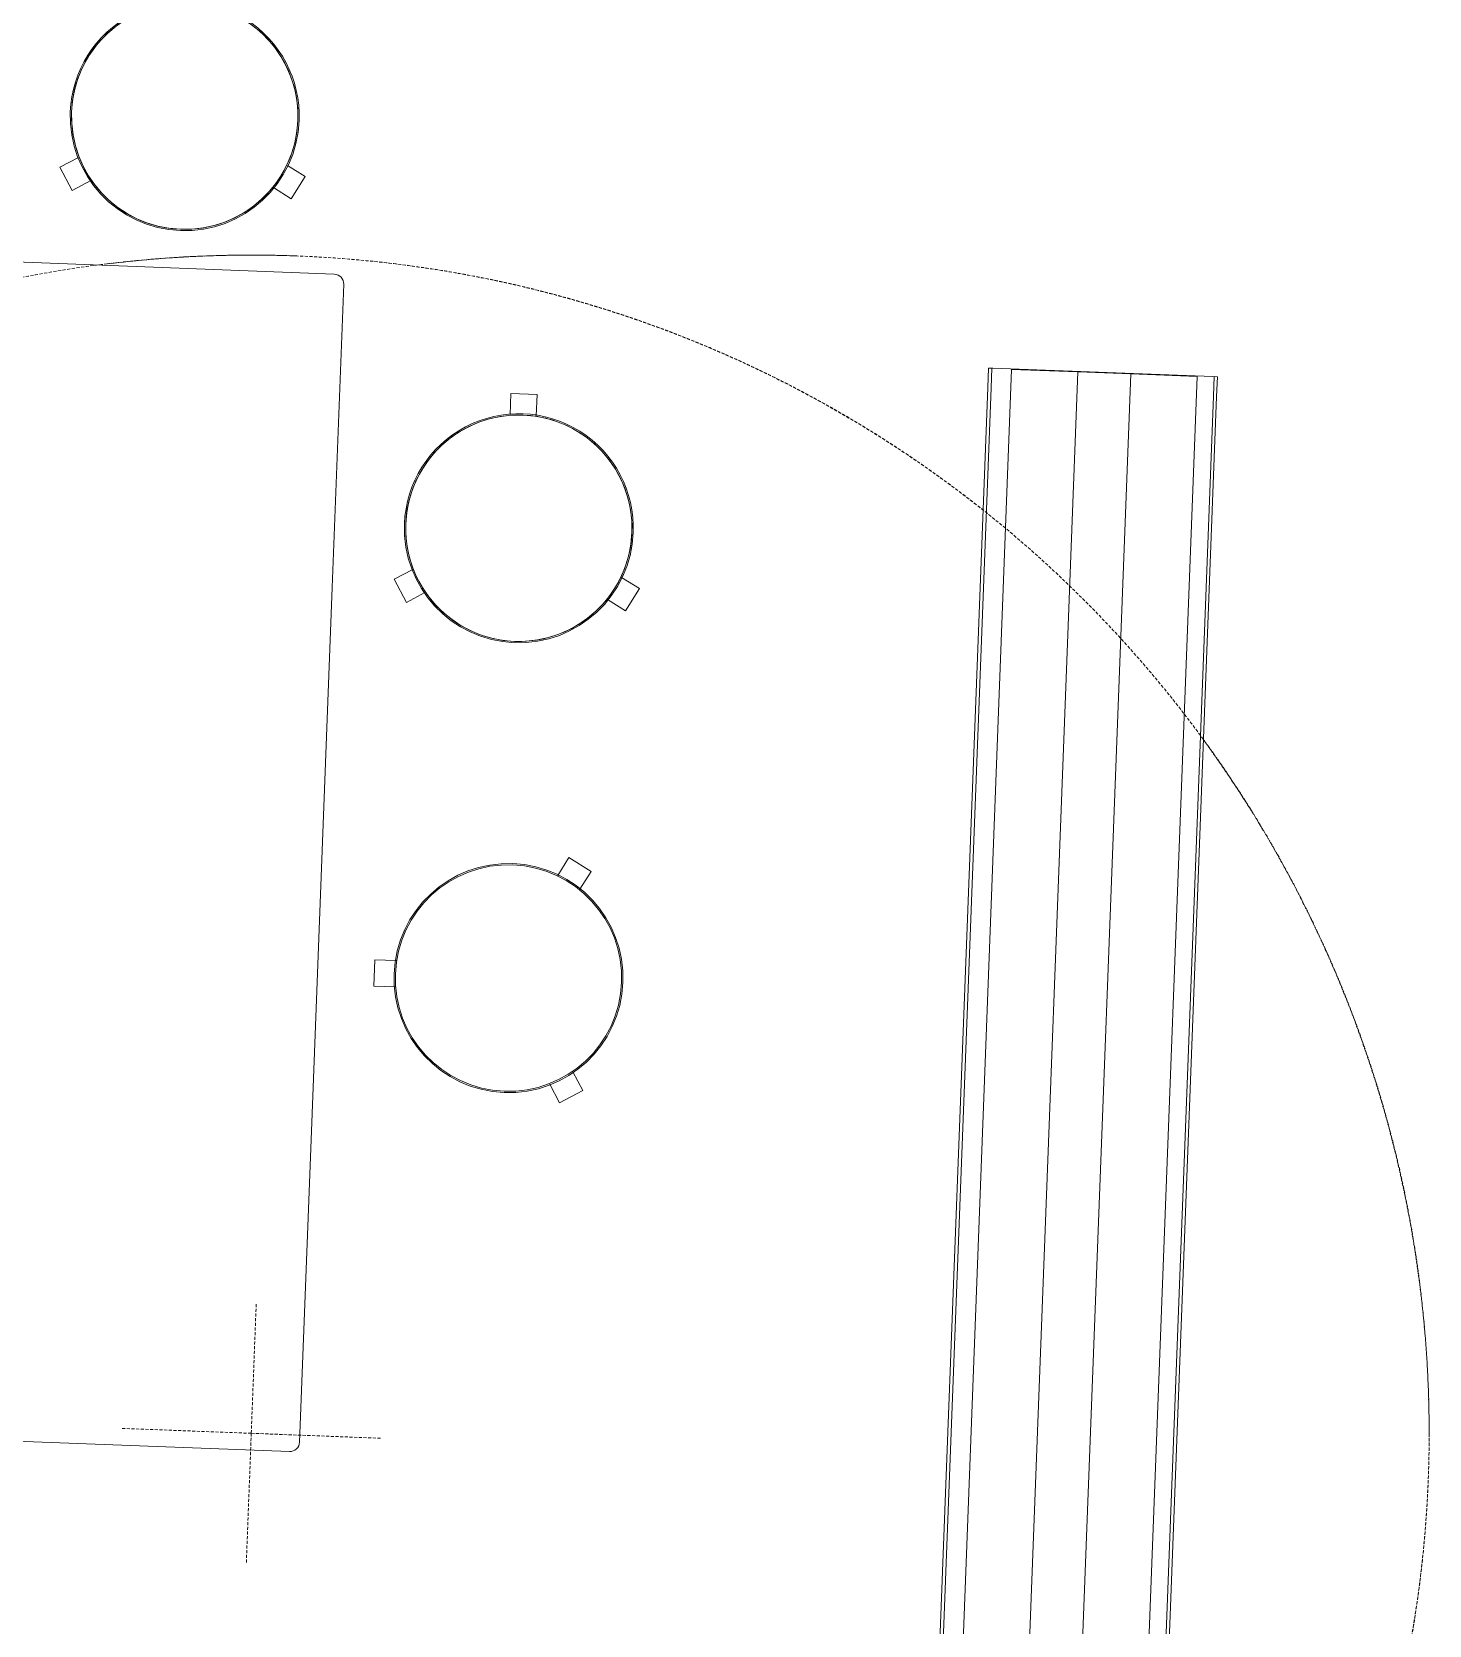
# Model space of a CAD drawing. Header units: millimetres. Extents: x 17567 to 83301, y -4294 to 56331.
# Drawn here: x 69138 to 71274, y 12835 to 15269 of the extents above; entities that cross this region are included whole.
import ezdxf

# ---------------------------------------------------------------- set-up
doc = ezdxf.new("R2010")
doc.units = ezdxf.units.MM
doc.header["$MEASUREMENT"] = 0
doc.linetypes.add('Hidden', pattern=[7.14375, 4.7625, -2.38125])
for name, color, linetype, lineweight in [('E-ELEC-EQPM', 71, 'Continuous', 13), ('E-ELEC-EQPM-HDLN', 91, 'Hidden', 13), ('I-FURN', 40, 'Continuous', 13)]:
    doc.layers.add(name, color=color, linetype=linetype, lineweight=lineweight)

# ---------------------------------------------------------------- blocks, each defined once
blk = doc.blocks.new('New Furniture_Mobile Whiteboard_NR1 - NR1-9722481-GA PLAN - LEVEL 11')
at = {"layer": 'I-FURN'}
for p, q in [((-955.3, -425), (-928.4, -425)), ((-955.3, -430), (-955.3, -425)), ((-928.4, -430), (-955.3, -430)), ((-955.3, -460.4), (-955.3, -430)), ((1014.7, -425), (-928.4, -425)), ((-928.4, -430), (1014.7, -430)), ((1014.7, -425), (1044.7, -425)), ((1044.7, -430), (1014.7, -430)), ((1044.7, -430), (1044.7, -425)), ((1044.7, -425), (1044.7, -430)), ((1044.7, -431.5), (1044.7, -425)), ((1044.7, -768.3), (1044.7, -431.5)), ((-956, -460.4), (1044, -460.4)), ((-956, -561.8), (-956, -460.4)), ((1044, -460.4), (1044, -561.8)), ((-956, -561.8), (1044, -561.8)), ((-956, -642.6), (-956, -561.8)), ((1044, -642.6), (1044, -561.8)), ((1044, -642.6), (-956, -642.6)), ((-956, -744), (-956, -642.6)), ((1044, -642.6), (1044, -744)), ((1044, -744), (-956, -744)), ((-955.3, -770), (-955.3, -744)), ((-955.3, -775), (-955.3, -770)), ((-955.3, -770), (-928.4, -770)), ((-928.4, -775), (-955.3, -775)), ((1014.7, -770), (-928.4, -770)), ((-928.4, -775), (1014.7, -775)), ((1014.7, -770), (1044.7, -770)), ((1044.7, -775), (1014.7, -775)), ((1044.7, -775), (1044.7, -768.3)), ((1044.7, -775), (1044.7, -770)), ((1044.7, -770), (1044.7, -775))]:
    blk.add_line(p, q, dxfattribs=at)
blk = doc.blocks.new('Existing Furniture_Rectangular Meeting Table_ET2 - ET2-9694637-GA PLAN - LEVEL 11')
at = {"layer": 'I-FURN'}
for p, q in [((885, 426), (-885, 426)), ((-900, 411), (-900, -309)), ((900, -309), (900, 411)), ((-885, -324), (-422.7, -324)), ((-422.7, -324), (421.3, -324)), ((421.3, -324), (885, -324))]:
    blk.add_line(p, q, dxfattribs=at)
for centre, start, end in [((-885, 411), 90, 180), ((885, 411), 360, 90), ((-885, -309), 180, 270), ((885, -309), 270, 0)]:
    blk.add_arc(centre, 15, start, end, dxfattribs=at)
blk = doc.blocks.new('POWER_DATA_DROPPER - POWER_DATA_DROPPER-V145-GA PLAN - LEVEL 11')
at = {"layer": 'E-ELEC-EQPM-HDLN'}
for q in [(0, 200), (-200, 0), (0, -200), (200, 0)]:
    blk.add_line((0, 0), q, dxfattribs=at)
blk.add_circle((0, 0), 1800, dxfattribs=at)
for start, end in [(360, 9.2286), (323.7293, 360), (181.5099, 308.209)]:
    blk.add_arc((0, 0), 1800, start, end, dxfattribs=at)
blk = doc.blocks.new('Existing Furniture_Aalto Stool 60_EC4 - EC4A-10015310-GA PLAN - LEVEL 11')
at = {"layer": 'I-FURN'}
for p, q in [((20, 205), (-20, 205)), ((-20, 172.8), (-20, 205)), ((20, 205), (20, 172.8)), ((-187.5, -85.2), (-159.6, -69.1)), ((159.6, -69.1), (187.5, -85.2)), ((-187.5, -85.2), (-167.5, -119.8)), ((167.5, -119.8), (187.5, -85.2)), ((-139.6, -103.7), (-167.5, -119.8)), ((167.5, -119.8), (139.6, -103.7))]:
    blk.add_line(p, q, dxfattribs=at)
for radius, start, end in [(175, 360, 180), (173, 360, 180), (173, 0, 180), (175, 180, 360), (173, 180, 360), (173, 180, 0)]:
    blk.add_arc((0, 0), radius, start, end, dxfattribs=at)

msp = doc.modelspace()

# ---------------------------------------------------------------- block references
at = {"layer": 'E-ELEC-EQPM', "rotation": 87.81652505426113}
msp.add_blockref('POWER_DATA_DROPPER - POWER_DATA_DROPPER-V145-GA PLAN - LEVEL 11', (69473.7, 13127.8), dxfattribs=at)
at = {"layer": 'I-FURN'}
for name, p, rotation in [('Existing Furniture_Aalto Stool 60_EC4 - EC4A-10015310-GA PLAN - LEVEL 11', (69372, 15140), 357.816525054261), ('Existing Furniture_Rectangular Meeting Table_ET2 - ET2-9694637-GA PLAN - LEVEL 11', (69257.5, 14011.1), 87.81652505426094), ('New Furniture_Mobile Whiteboard_NR1 - NR1-9722481-GA PLAN - LEVEL 11', (70135.8, 13727.5), 87.81652505426094), ('Existing Furniture_Aalto Stool 60_EC4 - EC4A-10015310-GA PLAN - LEVEL 11', (69882.6, 14510.5), 357.816525054261), ('Existing Furniture_Aalto Stool 60_EC4 - EC4A-10015310-GA PLAN - LEVEL 11', (69866.8, 13823.3), 87.81652505426094)]:
    msp.add_blockref(name, p, dxfattribs=dict(at, rotation=rotation))

doc.saveas('drawing.dxf')
